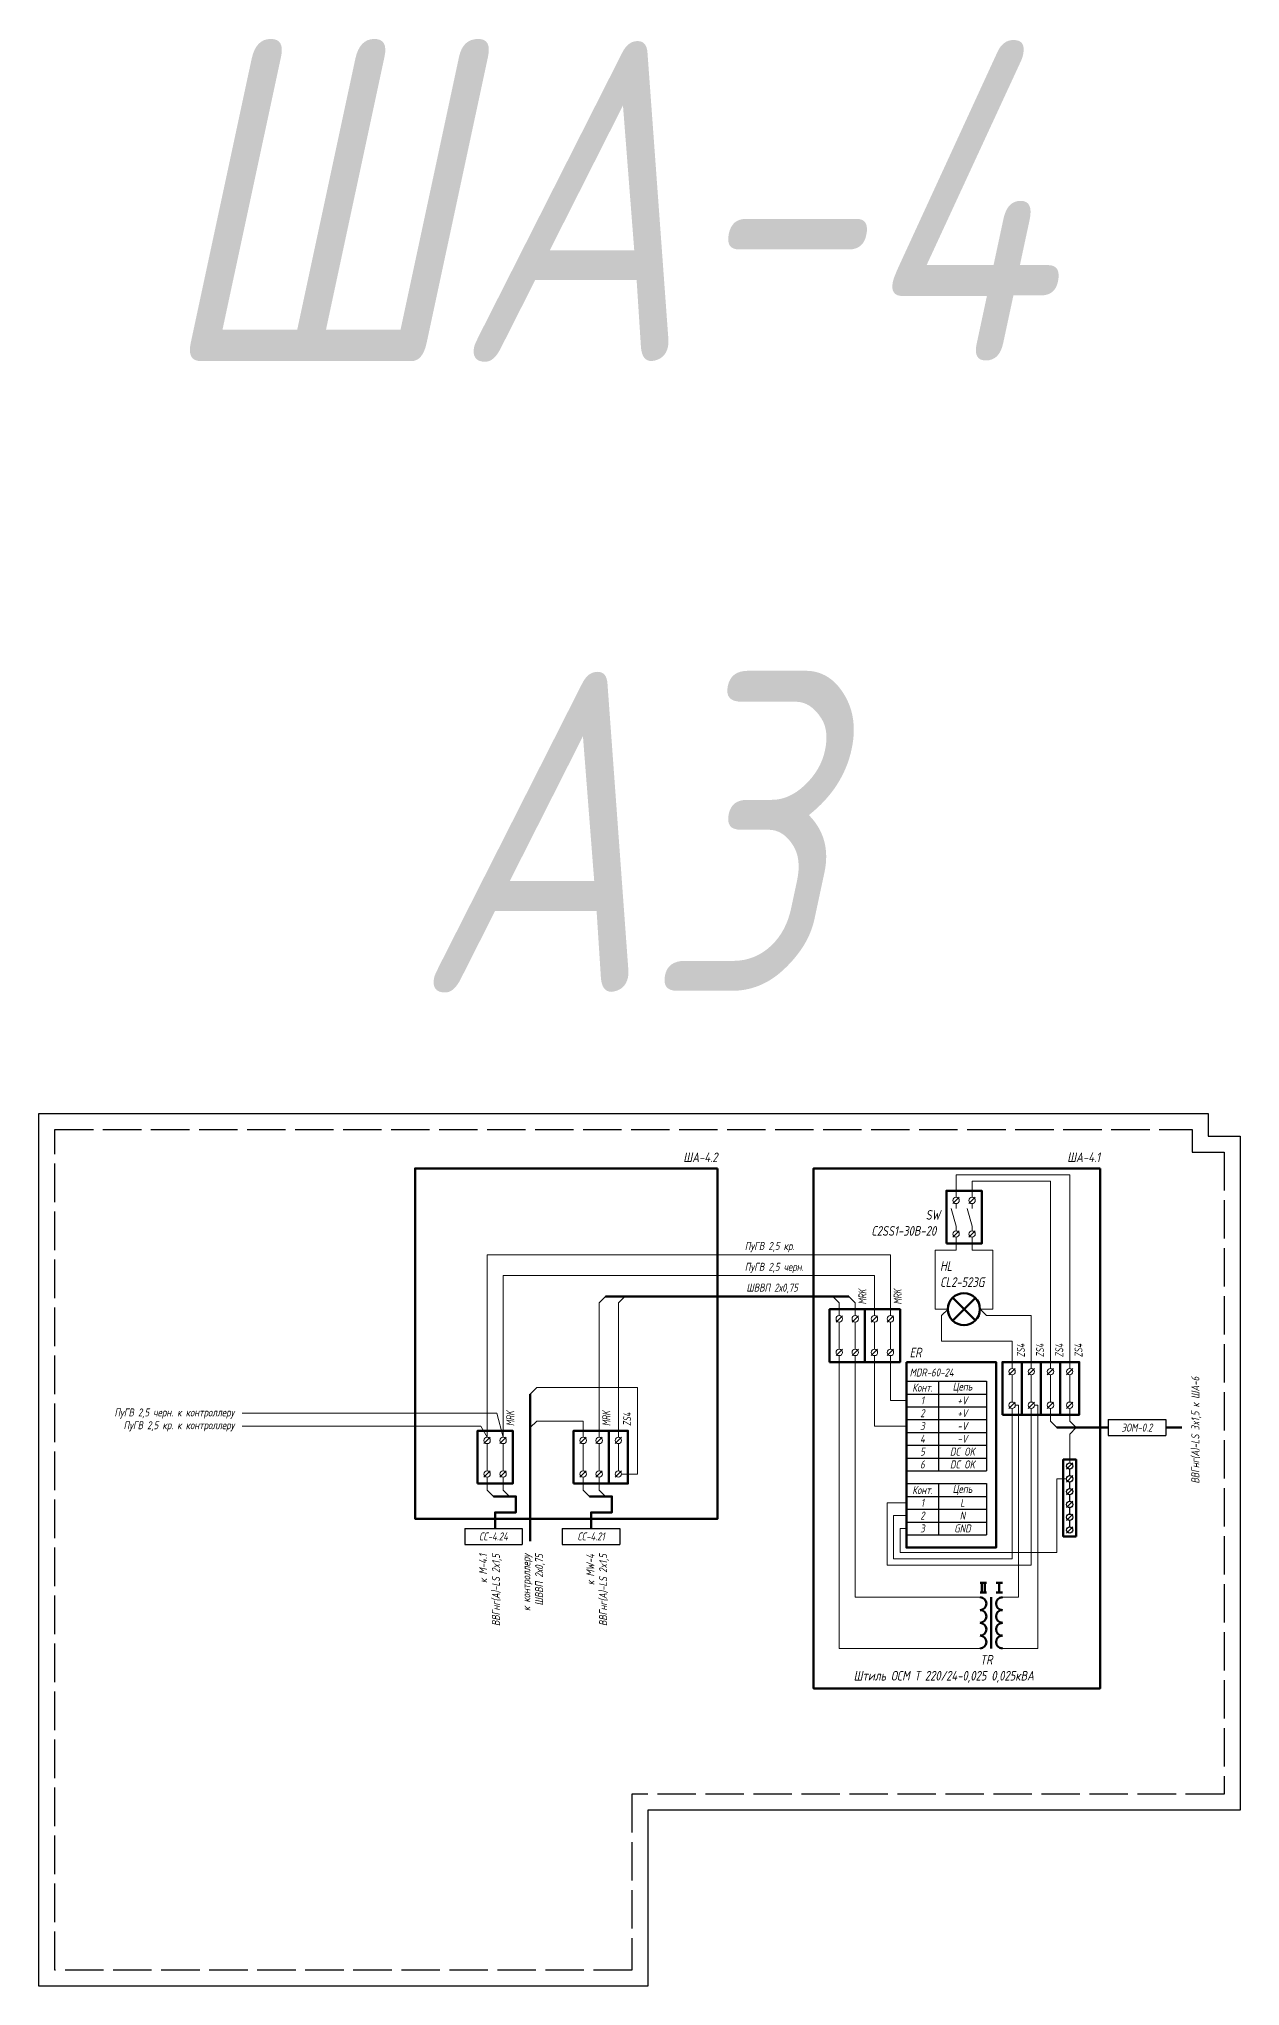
# Model space of a CAD drawing. Header units: millimetres. Extents: x 1708 to 7974, y -337 to 1827.
# Drawn here: x 6599 to 6974, y 1218 to 1827 of the extents above; entities that cross this region are included whole.
import ezdxf
from ezdxf.enums import TextEntityAlignment as Align

# ---------------------------------------------------------------- set-up
doc = ezdxf.new("R2010")
doc.units = ezdxf.units.MM
doc.linetypes.add('ACAD_ISO02W100', pattern=[15, 12, -3])
doc.layers.add('noprint', color=2, linetype='Continuous', plot=False)
doc.styles.add('textstyle16', font='isocpeui.ttf', dxfattribs={"width": 0.8})
doc.styles.add('textstyle17', font='isocpeui.ttf', dxfattribs={"width": 0.8})
doc.styles.add('textstyle377', font='isocpeui.ttf', dxfattribs={"width": 0.8})
doc.styles.add('textstyle378', font='isocpeui.ttf', dxfattribs={"width": 0.8})
doc.styles.add('textstyle379', font='isocpeui.ttf', dxfattribs={"width": 0.8})
doc.styles.add('textstyle381', font='isocpeui.ttf', dxfattribs={"width": 0.8})
doc.styles.add('textstyle382', font='isocpeui.ttf', dxfattribs={"width": 0.8})
doc.styles.add('textstyle383', font='isocpeui.ttf', dxfattribs={"width": 0.8})
doc.styles.add('textstyle385', font='isocpeui.ttf', dxfattribs={"width": 0.8})
doc.styles.add('textstyle386', font='isocpeui.ttf', dxfattribs={"width": 0.8})
doc.styles.add('textstyle387', font='isocpeui.ttf', dxfattribs={"width": 0.8})
doc.styles.add('textstyle388', font='isocpeui.ttf', dxfattribs={"width": 0.8})
doc.styles.add('textstyle389', font='isocpeui.ttf', dxfattribs={"width": 0.8})
doc.styles.add('textstyle390', font='isocpeui.ttf', dxfattribs={"width": 0.8})
doc.styles.add('textstyle391', font='isocpeui.ttf', dxfattribs={"width": 0.8})
doc.styles.add('textstyle392', font='isocpeui.ttf', dxfattribs={"width": 0.8})
doc.styles.add('ГОСТ-ISOCPEUR', font='isocpeui.ttf', dxfattribs={"width": 0.8})

# ---------------------------------------------------------------- blocks, each defined once
blk = doc.blocks.new('клемма проходная')
at = {"color": 0, "lineweight": 13}
for p, q in [((2, 12.5), (3.98, 14.48)), ((3, 12.5), (3, 4)), ((2, 2), (3.98, 3.98))]:
    blk.add_line(p, q, dxfattribs=at)
at = {"color": 0, "lineweight": 70}
blk.add_lwpolyline([(0, 0), (0, 16.5), (6, 16.5), (6, 0)], close=True, dxfattribs=at)
at = {"color": 0, "lineweight": 13}
for centre in [(3, 13.5), (3, 3)]:
    blk.add_circle(centre, 1, dxfattribs=at)
blk = doc.blocks.new('клемма проходная 2хур.')
at = {"color": 0, "lineweight": 13}
for p, q in [((2, 12.5), (3.98, 14.48)), ((3, 12.5), (3, 4)), ((7, 12.5), (8.98, 14.48)), ((8, 12.5), (8, 4)), ((2, 2), (3.98, 3.98)), ((7, 2), (8.98, 3.98))]:
    blk.add_line(p, q, dxfattribs=at)
at = {"color": 0, "lineweight": 70}
blk.add_lwpolyline([(0, 0), (0, 16.5), (11, 16.5), (11, 0)], close=True, dxfattribs=at)
at = {"color": 0, "lineweight": 13}
for centre in [(3, 13.5), (8, 13.5), (3, 3), (8, 3)]:
    blk.add_circle(centre, 1, dxfattribs=at)
blk = doc.blocks.new('трансформатор')
at = {"lineweight": 50}
for p, q in [((-3.5, 4.5), (-1.5, 4.5)), ((-3.5, 1.5), (-1.5, 1.5)), ((-2.5, 1.5), (-2.5, 4.5)), ((1.5, 4.5), (3.5, 4.5)), ((1.5, 1.5), (3.5, 1.5)), ((2, 1.5), (2, 4.5)), ((3, 1.5), (3, 4.5))]:
    blk.add_line(p, q, dxfattribs=at)
at = {"lineweight": 100}
blk.add_line((0, 0), (0, -16), dxfattribs=at)
at = {"lineweight": 50}
for centre, start, end in [((-3.5, -2), 270, 90), ((3.5, -2), 90, 270), ((-3.5, -6), 270, 90), ((3.5, -6), 90, 270), ((-3.5, -10), 270, 90), ((-3.5, -14), 270, 90), ((3.5, -10), 90, 270), ((3.5, -14), 90, 270)]:
    blk.add_arc(centre, 2, start, end, dxfattribs=at)
blk = doc.blocks.new('клемма на 6')
for p, q in [((1, -1), (3, -3)), ((3, -2), (5, -2)), ((5, -1), (7, -3)), ((7, -2), (9, -2)), ((9, -1), (11, -3)), ((11, -2), (13, -2)), ((13, -1), (15, -3)), ((15, -2), (17, -2)), ((17, -1), (19, -3)), ((19, -2), (21, -2)), ((21, -1), (23, -3))]:
    blk.add_line(p, q)
at = {"lineweight": 70}
blk.add_lwpolyline([(0, -4), (0, 0), (24, 0), (24, -4)], close=True, dxfattribs=at)
for centre in [(2, -2), (6, -2), (10, -2), (14, -2), (18, -2), (22, -2)]:
    blk.add_circle(centre, 1)
blk = doc.blocks.new('*T104')
at = {"color": 0, "linetype": 'ByBlock', "lineweight": -2, "transparency": 16777216}
for p, q in [((0, 0), (18, 0)), ((0, 0), (0, -5)), ((18, 0), (18, -5)), ((0, -5), (18, -5))]:
    blk.add_line(p, q, dxfattribs=at)
at = {"color": 0, "transparency": 16777216, "insert": (9, -2.5), "char_height": 2.5, "width": 17, "attachment_point": 5, "style": 'ГОСТ-ISOCPEUR'}
blk.add_mtext('ЭОМ-0.2', dxfattribs=at)
blk = doc.blocks.new('*T105')
at = {"color": 0, "linetype": 'ByBlock', "lineweight": -2, "transparency": 16777216}
for p, q in [((0, 0), (18, 0)), ((0, 0), (0, -5)), ((18, 0), (18, -5)), ((0, -5), (18, -5))]:
    blk.add_line(p, q, dxfattribs=at)
at = {"color": 0, "transparency": 16777216, "insert": (9, -2.5), "char_height": 2.5, "width": 17, "attachment_point": 5, "style": 'ГОСТ-ISOCPEUR'}
blk.add_mtext('СС-4.21', dxfattribs=at)
blk = doc.blocks.new('*T106')
at = {"color": 0, "linetype": 'ByBlock', "lineweight": -2, "transparency": 16777216}
for p, q in [((0, 0), (18, 0)), ((0, 0), (0, -5)), ((18, 0), (18, -5)), ((0, -5), (18, -5))]:
    blk.add_line(p, q, dxfattribs=at)
at = {"color": 0, "transparency": 16777216, "insert": (9, -2.5), "char_height": 2.5, "width": 17, "attachment_point": 5, "style": 'ГОСТ-ISOCPEUR'}
blk.add_mtext('СС-4.24', dxfattribs=at)

msp = doc.modelspace()

# ---------------------------------------------------------------- linework, layer by layer
at = {"lineweight": 13}
for p, q in [((6884.5, 1463), (6886.48, 1464.98)), ((6889.5, 1463), (6891.48, 1464.98)), ((6884.5, 1452.5), (6886.48, 1454.48)), ((6889.5, 1452.5), (6891.48, 1454.48))]:
    msp.add_line(p, q, dxfattribs=at)
at = {"lineweight": 50}
for p, q in [((6884.45, 1433.55), (6891.52, 1426.48)), ((6891.52, 1433.52), (6884.45, 1426.45)), ((6917, 1393), (6933, 1393)), ((6951, 1393), (6956, 1393))]:
    msp.add_line(p, q, dxfattribs=at)
at = {"color": 0, "lineweight": -2}
for p, q in [((6870, 1407.5), (6895, 1407.5)), ((6870, 1407.5), (6870, 1391.5)), ((6880, 1407.5), (6880, 1379.5)), ((6895, 1407.5), (6895, 1379.5)), ((6870, 1403.5), (6895, 1403.5)), ((6870, 1399.5), (6895, 1399.5)), ((6870, 1395.5), (6895, 1395.5)), ((6870, 1391.5), (6895, 1391.5)), ((6870, 1387.5), (6895, 1387.5)), ((6870, 1383.5), (6895, 1383.5)), ((6870, 1379.5), (6895, 1379.5)), ((6870, 1375.5), (6895, 1375.5)), ((6870, 1375.5), (6870, 1359.5)), ((6880, 1375.5), (6880, 1359.5)), ((6895, 1375.5), (6895, 1359.5)), ((6870, 1371.5), (6895, 1371.5)), ((6870, 1367.5), (6895, 1367.5)), ((6870, 1363.5), (6895, 1363.5)), ((6870, 1359.5), (6895, 1359.5))]:
    msp.add_line(p, q, dxfattribs=at)
at = {"lineweight": 100}
for points in [[(6811, 1474), (6716.5, 1474), (6716.5, 1364.5), (6811, 1364.5)], [(6930.5, 1474), (6841, 1474), (6841, 1311.5), (6930.5, 1311.5)]]:
    msp.add_lwpolyline(points, close=True, dxfattribs=at)
at = {"lineweight": 70}
for points in [[(6882.5, 1450.5), (6882.5, 1467), (6893.5, 1467), (6893.5, 1450.5)], [(6870, 1413.5), (6870, 1355.5), (6898, 1355.5), (6898, 1413.5)]]:
    msp.add_lwpolyline(points, close=True, dxfattribs=at)
at = {"lineweight": 13}
for points in [[(6921, 1411.5), (6921, 1472), (6885.5, 1472), (6885.5, 1465)], [(6890.5, 1465), (6890.5, 1470), (6915, 1470), (6915, 1411.5)], [(6885.5, 1454.5), (6885.5, 1456), (6884, 1461.5)], [(6885.5, 1463), (6885.5, 1461.5)], [(6890.5, 1454.5), (6890.5, 1456), (6889, 1461.5)], [(6890.5, 1463), (6890.5, 1461.5)], [(6885.5, 1452.5), (6885.5, 1448.5), (6879, 1448.5), (6879, 1430)], [(6890.5, 1452.5), (6890.5, 1448.5), (6897, 1448.5), (6897, 1430)], [(6865, 1428), (6865, 1447), (6739, 1447), (6739, 1390)], [(6860, 1428), (6860, 1440.5), (6744, 1440.5), (6744, 1390)], [(6774, 1390), (6774, 1432), (6776, 1434)], [(6780, 1390), (6780, 1432), (6782, 1434)], [(6849, 1428), (6849, 1432), (6847, 1434)], [(6854, 1428), (6854, 1432), (6852, 1434)], [(6879, 1430), (6883, 1430)], [(6883, 1430), (6881, 1428), (6881, 1420), (6903, 1420), (6903, 1411.5)], [(6897, 1430), (6893, 1430)], [(6893, 1430), (6895, 1428), (6909, 1428), (6909, 1411.5)], [(6849, 1415.5), (6849, 1324), (6893, 1324)], [(6893, 1340), (6854, 1340), (6854, 1415.5)], [(6870, 1393.5), (6860, 1393.5), (6860, 1415.5)], [(6870, 1401.5), (6865, 1401.5), (6865, 1415.5)], [(6781, 1378.5), (6786, 1378.5), (6786, 1405.5), (6754.5, 1405.5), (6752.5, 1403.5)], [(6910, 1400), (6911, 1400), (6911, 1324), (6900, 1324)], [(6904, 1400), (6905, 1400), (6905, 1340), (6900, 1340)], [(6744, 1390), (6742, 1397.5), (6662.5, 1397.5)], [(6739, 1390), (6737, 1393.5), (6662.5, 1393.5)], [(6769, 1390), (6769, 1395), (6754.5, 1395), (6752.5, 1393)], [(6909, 1399), (6909, 1350), (6864, 1350), (6864, 1369.5), (6870, 1369.5)], [(6903, 1399), (6903, 1352), (6866, 1352), (6866, 1365.5), (6870, 1365.5)], [(6915, 1399), (6915, 1395), (6917, 1393)], [(6921, 1399), (6921, 1395), (6923, 1393)], [(6921, 1382), (6921, 1391), (6923, 1393)], [(6739, 1377.5), (6739, 1373.5), (6741, 1371.5)], [(6744, 1377.5), (6744, 1373.5), (6746, 1371.5)], [(6769, 1377.5), (6769, 1373.5), (6771, 1371.5)], [(6774, 1377.5), (6774, 1373.5), (6776, 1371.5)], [(6870, 1361.5), (6868, 1361.5), (6868, 1354), (6917, 1354), (6917, 1377), (6920, 1377)]]:
    msp.add_lwpolyline(points, dxfattribs=at)
at = {"lineweight": 50}
for points in [[(6852, 1434), (6776, 1434)], [(6752.5, 1403.5), (6752.5, 1357.5)]]:
    msp.add_lwpolyline(points, dxfattribs=at)
at = {"lineweight": 50, "flags": 128}
for points in [[(6741, 1371.5), (6748, 1371.5), (6748, 1366.5), (6741.5, 1366.5), (6741.5, 1361.5)], [(6771, 1371.5), (6778, 1371.5), (6778, 1366.5), (6771.5, 1366.5), (6771.5, 1361.5)]]:
    msp.add_lwpolyline(points, dxfattribs=at)
at = {"lineweight": 13}
for centre in [(6885.5, 1464), (6890.5, 1464), (6885.5, 1453.5), (6890.5, 1453.5)]:
    msp.add_circle(centre, 1, dxfattribs=at)
at = {"lineweight": 50}
msp.add_circle((6887.96, 1430), 5, dxfattribs=at)
at = {"layer": 'noprint'}
msp.add_lwpolyline([(6599, 1491.12), (6964.21, 1491.12), (6964.21, 1484.12), (6974.21, 1484.12), (6974.21, 1273.5), (6789.21, 1273.5), (6789.21, 1218.5), (6599, 1218.5)], close=True, dxfattribs=at)
at = {"layer": 'noprint', "linetype": 'ACAD_ISO02W100'}
msp.add_lwpolyline([(6604, 1486.12), (6959.21, 1486.12), (6959.21, 1479.12), (6969.21, 1479.12), (6969.21, 1278.5), (6784.21, 1278.5), (6784.21, 1223.5), (6604, 1223.5)], close=True, dxfattribs=at)

# ---------------------------------------------------------------- block references
for name, p in [('клемма проходная 2хур.', (6846, 1413.5)), ('клемма проходная 2хур.', (6857, 1413.5)), ('клемма проходная', (6900, 1397)), ('клемма проходная', (6906, 1397)), ('клемма проходная', (6912, 1397)), ('клемма проходная', (6918, 1397)), ('*T104', (6933, 1395.5)), ('клемма проходная 2хур.', (6736, 1375.5)), ('клемма проходная 2хур.', (6766, 1375.5)), ('клемма проходная', (6777, 1375.5)), ('*T106', (6732, 1361.5)), ('*T105', (6762.5, 1361.5))]:
    msp.add_blockref(name, p)
at = {"rotation": 90}
msp.add_blockref('клемма на 6', (6919, 1359), dxfattribs=at)
at = {"lineweight": 13, "xscale": -1}
msp.add_blockref('трансформатор', (6896.5, 1340), dxfattribs=at)

# ---------------------------------------------------------------- texts
at = {"style": 'textstyle17', "width": 0.8}
for s, p in [('ША-4.2', (6811, 1475.97)), ('ША-4.1', (6930.5, 1475.97))]:
    msp.add_text(s, height=3, dxfattribs=at).set_placement(p, align=Align.RIGHT)
at = {"width": 0.8}
for s, height, style, p in [('SW', 3, 'textstyle17', (6876, 1457.97)), ('C2SS1-30B-20 ', 3, 'textstyle17', (6859, 1452.97)), ('HL', 3, 'textstyle17', (6880.5, 1441.97)), ('CL2-523G', 3, 'textstyle17', (6880.5, 1436.97)), ('ER', 3, 'textstyle17', (6871, 1414.97)), ('MDR-60-24', 2.5, 'textstyle16', (6871, 1408.97)), ('TR', 3, 'textstyle17', (6893, 1318.97)), ('Штиль ОСМ Т 220/24-0,025 0,025кВА', 3, 'textstyle17', (6853.5, 1313.97))]:
    msp.add_text(s, height=height, dxfattribs=dict(at, style=style)).set_placement(p)
at = {"lineweight": 13, "style": 'ГОСТ-ISOCPEUR', "width": 0.8}
for s, p in [('ПуГВ 2,5 кр.', (6819.5, 1448.5)), ('ПуГВ 2,5 черн.', (6819.5, 1442)), ('ШВВП 2х0,75', (6820, 1435.5))]:
    msp.add_text(s, height=2.5, dxfattribs=at).set_placement(p)
at = {"style": 'ГОСТ-ISOCPEUR', "width": 0.6}
for s, p in [('MRK', (6857.5, 1431.5)), ('MRK', (6868.5, 1431.5)), ('ZS4', (6907, 1415)), ('ZS4', (6913, 1415)), ('ZS4', (6919, 1415)), ('ZS4', (6925, 1415)), ('MRK', (6747.5, 1393.5)), ('MRK', (6777.5, 1393.5)), ('ZS4', (6784, 1393.5))]:
    msp.add_text(s, height=2.5, rotation=90, dxfattribs=at).set_placement(p)
at = {"lineweight": 13, "style": 'ГОСТ-ISOCPEUR', "width": 0.8}
msp.add_text('ВВГнг(А)-LS 3x1,5 к ША-6', height=2.5, rotation=90, dxfattribs=at).set_placement((6961.5, 1375.5))
for s, p in [('ПуГВ 2,5 черн. к контроллеру', (6660, 1396.5)), ('ПуГВ 2,5 кр. к контроллеру', (6660, 1392.5))]:
    msp.add_text(s, height=2.5, dxfattribs=at).set_placement(p, align=Align.RIGHT)
for s, p in [('к M-4.1', (6739, 1353.5)), ('ВВГнг(А)-LS 2x1,5', (6743, 1353.5)), ('к контроллеру', (6752.5, 1353.5)), ('ШВВП 2х0,75', (6756.5, 1353.5)), ('к MW-4', (6772.5, 1353.5)), ('ВВГнг(А)-LS 2x1,5', (6776.5, 1353.5))]:
    msp.add_text(s, height=2.5, rotation=90, dxfattribs=at).set_placement(p, align=Align.RIGHT)
at = {"char_height": 2.5, "attachment_point": 5}
for s, insert, width, style in [('Конт.', (6875, 1405.5), 10, 'textstyle377'), ('Цепь', (6887.5, 1405.5), 15, 'textstyle378'), ('1', (6875, 1401.5), 10, 'textstyle379'), ('+V', (6887.5, 1401.5), 15, 'textstyle382'), ('{3}', (6875, 1393.5), 10, 'textstyle383'), ('{2}', (6875, 1397.5), 10, 'textstyle381'), ('+V', (6887.5, 1397.5), 15, 'textstyle382'), ('-V', (6887.5, 1393.5), 15, 'textstyle382'), ('4', (6875, 1389.5), 10, 'textstyle381'), ('-V', (6887.5, 1389.5), 15, 'textstyle382'), ('5', (6875, 1385.5), 10, 'textstyle383'), ('6', (6875, 1381.5), 10, 'textstyle383'), ('DC OK', (6887.5, 1385.5), 15, 'textstyle382'), ('DC OK', (6887.5, 1381.5), 15, 'textstyle382'), ('Цепь', (6887.5, 1373.5), 15, 'textstyle386'), ('Конт.', (6875, 1373.5), 10, 'textstyle385'), ('1', (6875, 1369.5), 10, 'textstyle387'), ('L', (6887.5, 1369.5), 15, 'textstyle388'), ('{2}', (6875, 1365.5), 10, 'textstyle389'), ('N', (6887.5, 1365.5), 15, 'textstyle390'), ('{3}', (6875, 1361.5), 10, 'textstyle391'), ('GND', (6887.5, 1361.5), 15, 'textstyle392')]:
    msp.add_mtext(s, dxfattribs=dict(at, insert=insert, width=width, style=style))
at = {"layer": 'noprint', "style": 'ГОСТ-ISOCPEUR', "width": 0.8}
for s, p in [('ША-4', (6635.81, 1726.27)), ('А3', (6715.77, 1529.17))]:
    msp.add_text(s, height=100, dxfattribs=at).set_placement(p)

doc.saveas('drawing.dxf')
